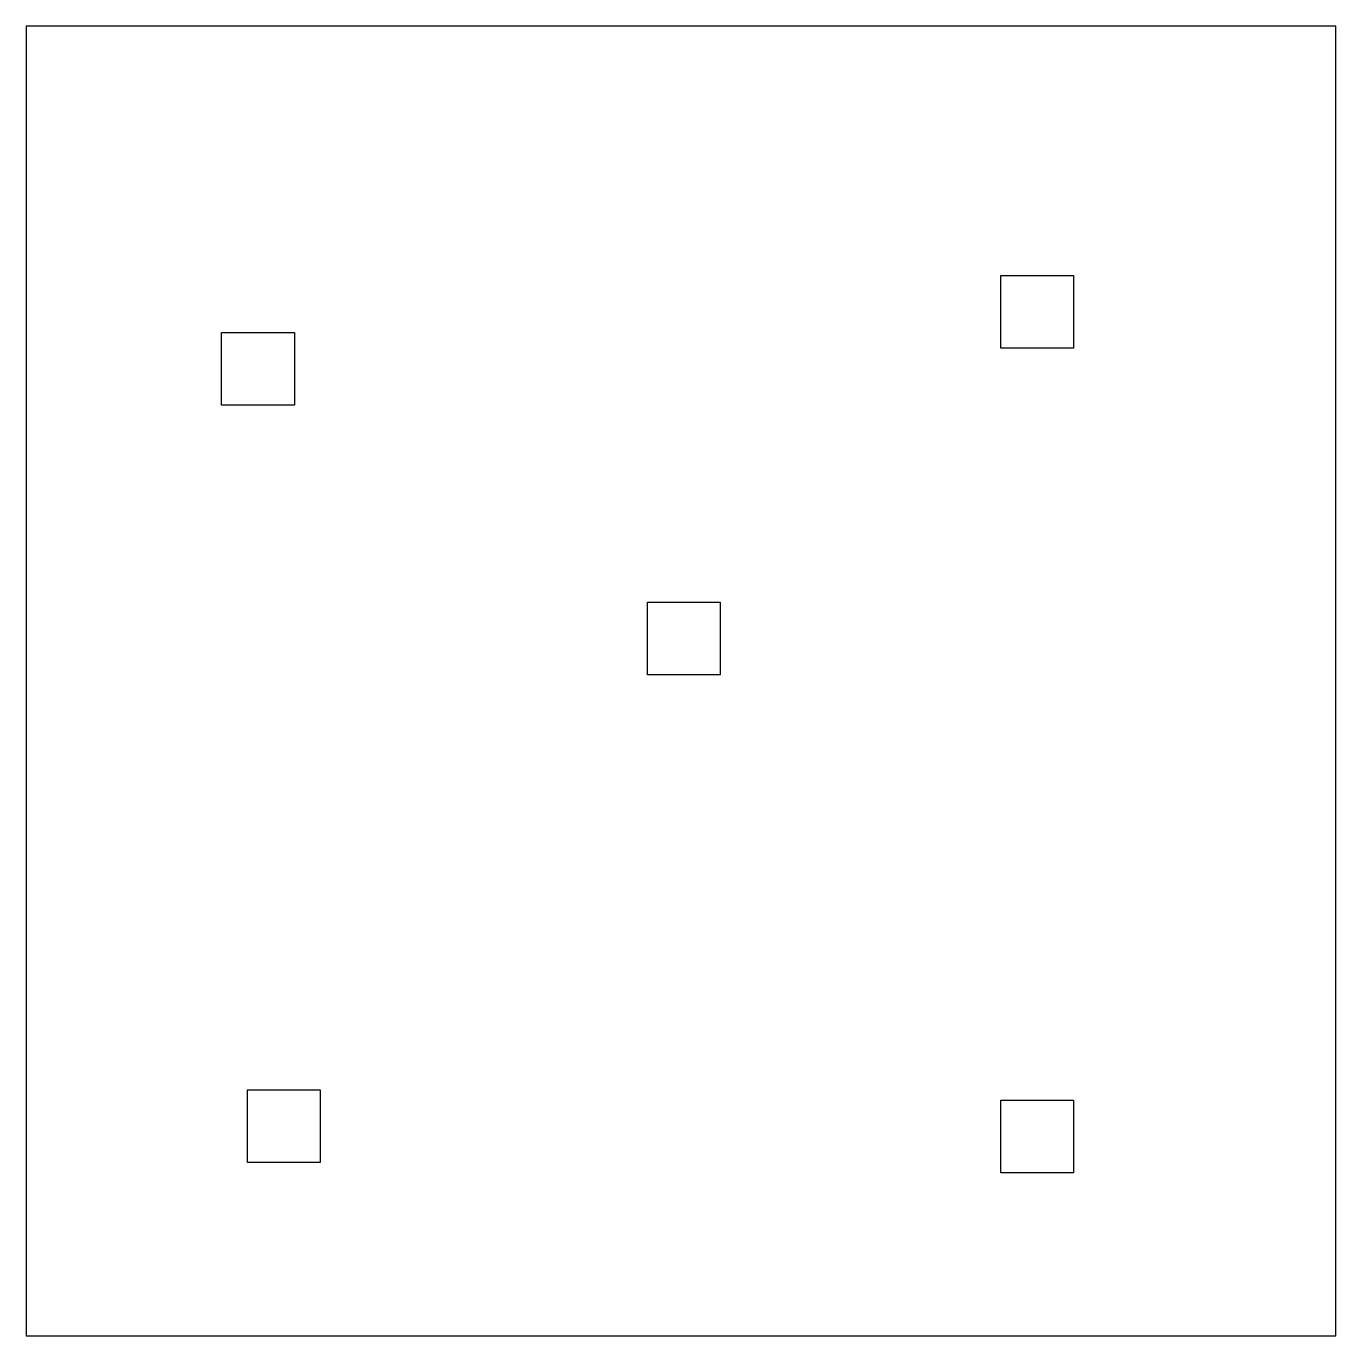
# Model space of a CAD drawing. Header units: millimetres. Extents: x 57 to 557, y 68 to 568.
import ezdxf

# ---------------------------------------------------------------- set-up
doc = ezdxf.new("R2010")
doc.units = ezdxf.units.MM

msp = doc.modelspace()

# ---------------------------------------------------------------- linework, layer by layer
for points in [[(557.26, 568.48), (57.26, 568.48), (57.26, 68.48), (557.26, 68.48), (557.26, 568.48)], [(429.32, 473.34), (457.08, 473.34), (457.08, 445.61), (429.32, 445.61)], [(131.88, 451.56), (159.64, 451.56), (159.64, 423.83), (131.88, 423.83)], [(294.48, 348.57), (322.24, 348.57), (322.24, 320.84), (294.48, 320.84)], [(141.79, 162.4), (169.55, 162.4), (169.55, 134.68), (141.79, 134.68)], [(429.32, 158.44), (457.08, 158.44), (457.08, 130.72), (429.32, 130.72)]]:
    msp.add_lwpolyline(points, close=True)

doc.saveas('drawing.dxf')
